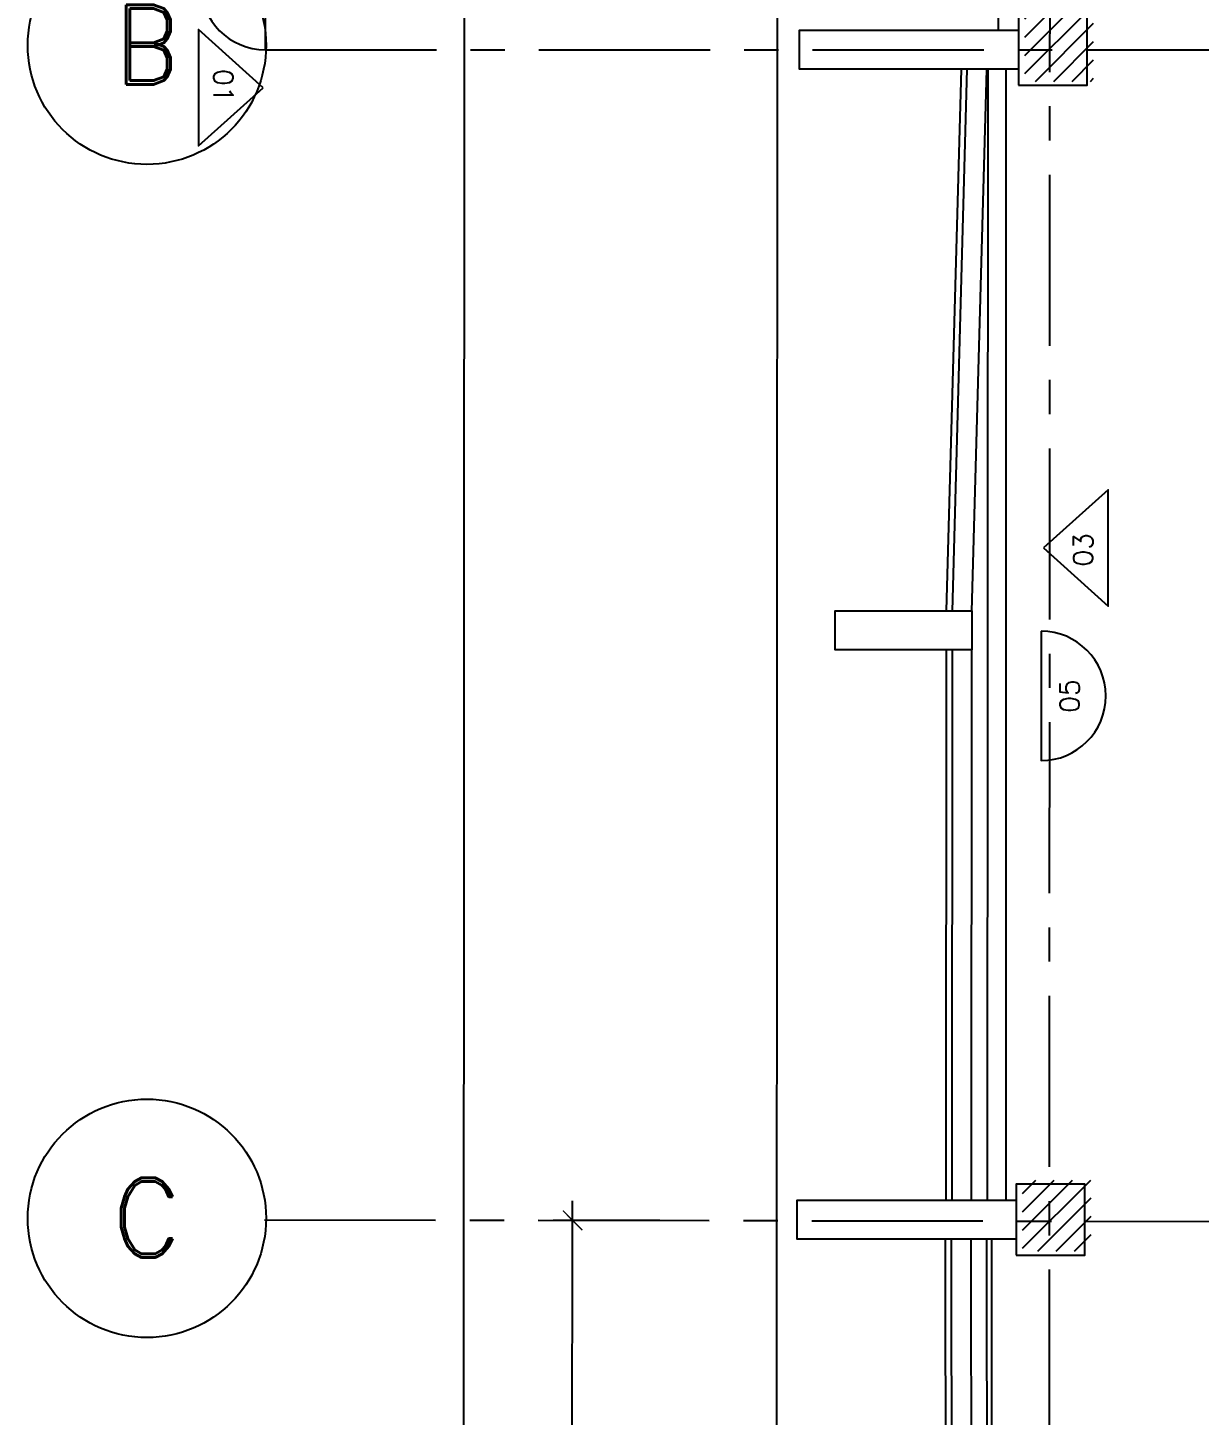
# Model space of a CAD drawing. Extents: x -4 to 325, y -1 to 181.
# Drawn here: x -3.88 to 2.12, y 22.65 to 29.74 of the extents above; entities that cross this region are included whole.
import ezdxf
from ezdxf.enums import TextEntityAlignment as Align

# ---------------------------------------------------------------- set-up
doc = ezdxf.new("R2010")
doc.units = 0
doc.header["$LTSCALE"] = 0.7
doc.header["$MEASUREMENT"] = 0
doc.header["$PDMODE"] = 1
doc.linetypes.add('REC4_A1-00_PLANTA GENERAL$1$X-BB$0$CENTER', pattern=[2, 1.25, -0.25, 0.25, -0.25])
doc.linetypes.add('X-BB$0$HIDDEN2', pattern=[0.1875, 0.125, -0.0625])
doc.layers.get('0').update_dxf_attribs({"linetype": 'CONTINUOUS'})
doc.layers.get('DEFPOINTS').update_dxf_attribs({"linetype": 'CONTINUOUS'})
for name, color, linetype in [('REC4_A1-00_PLANTA GENERAL$1$ACABADO INTERIOR', 4, 'CONTINUOUS'), ('REC4_A1-00_PLANTA GENERAL$1$BB$0$A-COLS', 251, 'CONTINUOUS'), ('REC4_A1-00_PLANTA GENERAL$1$BB$0$A-GLAZ', 251, 'CONTINUOUS'), ('REC4_A1-00_PLANTA GENERAL$1$BB$0$A-GRID', 251, 'REC4_A1-00_PLANTA GENERAL$1$X-BB$0$CENTER'), ('REC4_A1-00_PLANTA GENERAL$1$BB$0$A-GRID-DIMS', 251, 'CONTINUOUS'), ('REC4_A1-00_PLANTA GENERAL$1$BB$0$A-GRID-IDEN', 251, 'CONTINUOUS'), ('REC4_A1-00_PLANTA GENERAL$1$BB$0$A-WALL-FULL', 251, 'CONTINUOUS'), ('REC4_A1-00_PLANTA GENERAL$1$BB$0$A-WALL-PRHT', 251, 'CONTINUOUS'), ('REC4_A1-00_PLANTA GENERAL$1$FN$0$I-FURN-FREE', 1, 'CONTINUOUS'), ('REC4_A1-00_PLANTA GENERAL$1$LAMBRINES', 3, 'CONTINUOUS')]:
    doc.layers.add(name, color=color, linetype=linetype)
doc.styles.add('REC4_A1-00_PLANTA GENERAL$0$X-FN$0$ARIAL', font='arial.ttf')
doc.styles.add('REC4_A1-00_PLANTA GENERAL$1$X-BB$0$ROMAND', font='romand.shx', dxfattribs={"width": 0.75})
doc.styles.add('REC4_A1-00_PLANTA GENERAL$1$X-BB$0$ROMANS', font='romans.shx', dxfattribs={"width": 0.75})
doc.styles.add('ROMANS', font='romans.shx', dxfattribs={"width": 0.75})
doc.dimstyles.new('REC4_A1-00_PLANTA GENERAL$1$X-BB$0$DIM-100', dxfattribs={"dimtxt": 0.18, "dimasz": 0.1, "dimexe": 0.1, "dimexo": 0.1, "dimgap": 0.1, "dimtad": 1, "dimzin": 3, "dimdsep": 46, "dimtxsty": 'REC4_A1-00_PLANTA GENERAL$1$X-BB$0$ROMANS', "dimblk1": 'REC4_A1-00_PLANTA GENERAL$1$X-BB$0$DIMTICK', "dimblk2": 'REC4_A1-00_PLANTA GENERAL$1$X-BB$0$DIMTICK', "dimsah": 1, "dimcen": 0, "dimdle": 0.046875, "dimclrd": 256, "dimclre": 256, "dimclrt": 256, "dimaunit": 1, "dimazin": 0, "dimtfac": 1, "dimtix": 1, "dimtmove": 0, "dimatfit": 3, "dimfxl": 1, "dimtolj": 1, "dimtzin": 0, "dimarcsym": 0})

# ---------------------------------------------------------------- blocks, each defined once
blk = doc.blocks.new('REC4_A1-00_PLANTA GENERAL$1$X-BB$0$BBBUB')
blk.add_circle((0, 0), 24)
at = {"style": 'REC4_A1-00_PLANTA GENERAL$1$X-BB$0$ROMAND'}
blk.add_attdef('COL', text='', height=16.04, dxfattribs=at).set_placement((-0.03, -7.89), align=Align.CENTER)
blk = doc.blocks.new('REC4_A1-00_PLANTA GENERAL$1$X-BB$0$DIMTICK')
blk.add_line((-1, 0), (1, 0))
at = {"const_width": 0.0625, "flags": 128}
blk.add_lwpolyline([(-0.5, -0.5), (0.5, 0.5)], dxfattribs=at)
blk = doc.blocks.new('*D129')
at = {"layer": 'DEFPOINTS', "color": 0, "transparency": 16777216}
for p in [(-1.0886, 23.6418), (-0.5423, 23.6409, 1.7529), (-0.5518, 17.6404, 1.6037)]:
    blk.add_point(p, dxfattribs=at)
at = {"layer": 'REC4_A1-00_PLANTA GENERAL$1$BB$0$A-GRID-DIMS', "lineweight": -2, "transparency": 16777216}
for p, q in [((-0.6423, 23.6411), (-1.1886, 23.6419)), ((-1.0979, 17.7413), (-1.0887, 23.5418)), ((-0.6518, 17.6406), (-1.1981, 17.6415))]:
    blk.add_line(p, q, dxfattribs=at)
at = {"layer": 'REC4_A1-00_PLANTA GENERAL$1$BB$0$A-GRID-DIMS', "lineweight": -2, "transparency": 16777216, "xscale": 0.1, "yscale": 0.1, "zscale": 0.1}
for p, rotation in [((-1.0886, 23.6418), 89.9092494929853), ((-1.0981, 17.6413), 269.9092494929853)]:
    blk.add_blockref('REC4_A1-00_PLANTA GENERAL$1$X-BB$0$DIMTICK', p, dxfattribs=dict(at, rotation=rotation))
at = {"layer": 'REC4_A1-00_PLANTA GENERAL$1$BB$0$A-GRID-DIMS', "transparency": 16777216, "insert": (-1.2833, 20.6418), "char_height": 0.18, "attachment_point": 5, "rotation": 89.90925, "style": 'REC4_A1-00_PLANTA GENERAL$1$X-BB$0$ROMANS'}
blk.add_mtext('\\A1;6.00', dxfattribs=at)
blk = doc.blocks.new('*D132')
at = {"layer": 'DEFPOINTS', "color": 0, "transparency": 16777216}
for p in [(-1.6378, 35.652, 1.736), (-1.6378, 35.652), (-1.6563, 5.6269, 1.4674)]:
    blk.add_point(p, dxfattribs=at)
at = {"layer": 'REC4_A1-00_PLANTA GENERAL$1$BB$0$A-GRID-DIMS', "lineweight": -2, "transparency": 16777216}
blk.add_line((-1.6562, 5.7269), (-1.6378, 35.552), dxfattribs=at)
at = {"layer": 'REC4_A1-00_PLANTA GENERAL$1$BB$0$A-GRID-DIMS', "lineweight": -2, "transparency": 16777216, "xscale": 0.1, "yscale": 0.1, "zscale": 0.1}
for p, rotation in [((-1.6378, 35.652), 89.96461431214291), ((-1.6563, 5.6269), 269.9646143121429)]:
    blk.add_blockref('REC4_A1-00_PLANTA GENERAL$1$X-BB$0$DIMTICK', p, dxfattribs=dict(at, rotation=rotation))
at = {"layer": 'REC4_A1-00_PLANTA GENERAL$1$BB$0$A-GRID-DIMS', "transparency": 16777216, "insert": (-1.837, 20.6396), "char_height": 0.18, "attachment_point": 5, "rotation": 89.96461, "style": 'REC4_A1-00_PLANTA GENERAL$1$X-BB$0$ROMANS'}
blk.add_mtext('\\A1;30.03', dxfattribs=at)
blk = doc.blocks.new('REC4_A1-00_PLANTA GENERAL', base_point=(3911.2412, -3265.1096))
at = {"layer": 'REC4_A1-00_PLANTA GENERAL$1$BB$0$A-GRID'}
h = blk.add_hatch(dxfattribs=at)
h.set_pattern_fill('ANSI31', color=8, scale=0.53)
h.set_pattern_definition([(45, (0.03352, 0.020166), (-0.046845824, 0.046845824), [])])
h.paths.add_polyline_path([(1.5678, 35.8547), (1.2166, 35.8547), (1.2166, 35.4908), (1.5678, 35.4908)])
h.paths.add_polyline_path([(8.0551, 35.8047), (7.7553, 35.8047), (7.7553, 35.5143), (8.0551, 35.5143)])
h.paths.add_polyline_path([(14.5753, 35.809), (14.2754, 35.809), (14.2754, 35.5187), (14.5753, 35.5187)])
h.paths.add_polyline_path([(21.0466, 35.804), (20.7468, 35.804), (20.7468, 35.5137), (21.0466, 35.5137)])
edge = h.paths.add_edge_path()
edge.add_arc((27.4259, 35.604), 0.1568, 0, 360)
h.paths.add_polyline_path([(34.1147, 35.7939), (33.8148, 35.7939), (33.8148, 35.5036), (34.1147, 35.5036)])
h.paths.add_polyline_path([(40.5576, 35.789), (40.2578, 35.789), (40.2578, 35.4986), (40.5576, 35.4986)])
edge = h.paths.add_edge_path()
edge.add_arc((46.9701, 35.6385), 0.2128, 0, 360)
edge = h.paths.add_edge_path()
edge.add_arc((33.9335, 29.5702), 0.1716, 0, 360)
h.paths.add_polyline_path([(1.5768, 29.8317), (1.2256, 29.8317), (1.2256, 29.4678), (1.5768, 29.4678)])
h.paths.add_polyline_path([(8.0508, 29.7868), (7.75, 29.7868), (7.75, 29.4871), (8.0508, 29.4871)])
h.paths.add_polyline_path([(14.3851, 29.7988), (14.2624, 29.7988), (14.2624, 29.4991), (14.3821, 29.4991)])
h.paths.add_polyline_path([(14.5632, 29.7988), (14.3851, 29.7988), (14.3821, 29.4991), (14.5632, 29.4991)])
h.paths.add_polyline_path([(21.1221, 29.5527), (20.7989, 29.5517), (20.7989, 29.3933), (21.1221, 29.3933)])
h.paths.add_polyline_path([(21.1221, 29.8224), (21.0453, 29.8224), (20.7989, 29.8217), (20.7989, 29.5517), (21.1221, 29.5527)])
h.paths.add_polyline_path([(27.542, 29.7729), (27.2913, 29.7729), (27.2913, 29.5231), (27.542, 29.5231)])
h.paths.add_polyline_path([(40.5264, 29.7716), (40.2757, 29.7716), (40.2757, 29.5218), (40.5264, 29.5218)])
h.paths.add_polyline_path([(47.0764, 29.8019), (46.7664, 29.8019), (46.7664, 29.4919), (47.0764, 29.4919)])
h.paths.add_polyline_path([(1.565, 23.8478), (1.2138, 23.8478), (1.2138, 23.4839), (1.565, 23.4839)])
h.paths.add_polyline_path([(7.9956, 23.8084), (7.6948, 23.8084), (7.6948, 23.5086), (7.9956, 23.5086)])
h.paths.add_polyline_path([(14.5958, 23.8058), (14.2249, 23.8067), (14.2249, 23.507), (14.5929, 23.5061)])
h.paths.add_polyline_path([(14.5258, 23.8058), (14.5958, 23.8058), (14.5929, 23.5061), (14.5258, 23.5061)], flags=16)
h.paths.add_polyline_path([(27.5327, 23.7392), (27.282, 23.7392), (27.282, 23.4894), (27.5327, 23.4894)])
edge = h.paths.add_edge_path()
edge.add_arc((33.9155, 23.6003), 0.1566, 0, 360)
h.paths.add_polyline_path([(40.5198, 23.6763), (40.2691, 23.6763), (40.2691, 23.4631), (40.5198, 23.4631)])
h.paths.add_polyline_path([(40.5198, 23.7129), (40.269, 23.7129), (40.269, 23.6763), (40.5198, 23.6763)])
h.paths.add_polyline_path([(47.0605, 23.6763), (46.8098, 23.6763), (46.8098, 23.4498), (47.0605, 23.4498)])
h.paths.add_polyline_path([(47.0605, 23.6997), (46.8098, 23.6997), (46.8098, 23.6763), (47.0605, 23.6763)])
h.paths.add_polyline_path([(1.5458, 17.8473), (1.1946, 17.8473), (1.1946, 17.4834), (1.5458, 17.4834)])
h.paths.add_polyline_path([(8.0633, 17.8071), (7.7625, 17.8071), (7.7625, 17.5074), (8.0633, 17.5074)])
h.paths.add_polyline_path([(14.4343, 17.7919), (14.3217, 17.7919), (14.3217, 17.4921), (14.4285, 17.4921)])
h.paths.add_polyline_path([(14.6226, 17.7919), (14.4343, 17.7919), (14.4285, 17.4921), (14.6226, 17.4921)])
h.paths.add_polyline_path([(27.5235, 17.756), (27.2727, 17.756), (27.2727, 17.5062), (27.5235, 17.5062)])
edge = h.paths.add_edge_path()
edge.add_arc((33.905, 17.5767), 0.1574, 0, 360)
h.paths.add_polyline_path([(40.5132, 17.7384), (40.3113, 17.7384), (40.3113, 17.5259), (40.5132, 17.5259)])
h.paths.add_polyline_path([(40.3113, 17.7384), (40.2625, 17.7384), (40.2625, 17.4886), (40.5132, 17.4886), (40.5132, 17.5259), (40.3113, 17.5259)])
h.paths.add_polyline_path([(47.0683, 17.7542), (46.7674, 17.7542), (46.7674, 17.5259), (47.0683, 17.5259)])
h.paths.add_polyline_path([(47.0683, 17.5259), (46.7674, 17.5259), (46.7674, 17.4544), (47.0683, 17.4544)])
h.paths.add_polyline_path([(1.5739, 11.86), (1.2227, 11.86), (1.2227, 11.4962), (1.5739, 11.4962)])
h.paths.add_polyline_path([(8.0659, 11.8138), (7.765, 11.8138), (7.765, 11.514), (8.0659, 11.514)])
h.paths.add_polyline_path([(14.5258, 11.7988), (14.2249, 11.7988), (14.2249, 11.499), (14.5258, 11.499)])
h.paths.add_polyline_path([(21.0742, 11.6829), (20.7512, 11.6844), (20.7512, 11.4144), (21.0742, 11.4144)])
h.paths.add_polyline_path([(21.0742, 11.7656), (20.7512, 11.7656), (20.7512, 11.6844), (21.0742, 11.6829)])
h.paths.add_polyline_path([(27.5142, 11.7439), (27.2635, 11.7439), (27.2635, 11.4941), (27.5142, 11.4941)])
edge = h.paths.add_edge_path()
edge.add_arc((33.8803, 11.59), 0.1553, 0, 360)
h.paths.add_polyline_path([(40.5065, 11.7154), (40.2558, 11.7154), (40.2558, 11.464), (40.5065, 11.464)])
h.paths.add_polyline_path([(47.0258, 11.6987), (46.775, 11.6987), (46.775, 11.4489), (47.0258, 11.4489)])
h.paths.add_polyline_path([(1.5513, 5.8383), (1.2001, 5.8383), (1.2001, 5.4744), (1.5513, 5.4744)])
h.paths.add_polyline_path([(8.0395, 5.7813), (7.7676, 5.7813), (7.7676, 5.4815), (8.0395, 5.4815)])
h.paths.add_polyline_path([(8.0685, 5.7813), (8.0395, 5.7813), (8.0395, 5.4815), (8.0685, 5.4815)])
h.paths.add_polyline_path([(14.5132, 5.7555), (14.2123, 5.7555), (14.2123, 5.4558), (14.5132, 5.4558)])
h.paths.add_polyline_path([(21.0084, 5.7048), (20.7577, 5.7048), (20.7577, 5.455), (21.0084, 5.455)])
h.paths.add_polyline_path([(27.5299, 5.7035), (27.229, 5.7035), (27.229, 5.4037), (27.5299, 5.4037)])
h.paths.add_polyline_path([(34.0162, 5.6528), (33.7655, 5.6528), (33.7655, 5.403), (34.0162, 5.403)])
h.paths.add_polyline_path([(40.4672, 5.6155), (40.2072, 5.6155), (40.2072, 5.3555), (40.4672, 5.3555)])
edge = h.paths.add_edge_path()
edge.add_arc((46.8827, 5.476), 0.1877, 0, 360)
at = {"layer": 'REC4_A1-00_PLANTA GENERAL$1$ACABADO INTERIOR'}
for points in [[(1.0342, 23.7457), (1.0368, 29.5296)], [(1.0379, 17.7447), (1.0312, 23.5457)]]:
    blk.add_lwpolyline(points, dxfattribs=at)
at = {"layer": 'REC4_A1-00_PLANTA GENERAL$1$BB$0$A-COLS'}
for points in [[(1.1921, 29.4476), (1.5433, 29.4476), (1.5433, 29.8115), (1.1921, 29.8115)], [(1.1921, 29.5296), (0.0721, 29.5296), (0.0721, 29.7296), (1.1921, 29.7296)], [(0.9543, 26.5595), (0.2543, 26.5595), (0.2543, 26.7595), (0.9543, 26.7595)], [(1.1803, 23.4638), (1.5315, 23.4638), (1.5315, 23.8277), (1.1803, 23.8277)], [(1.1803, 23.5457), (0.0603, 23.5457), (0.0603, 23.7457), (1.1803, 23.7457)]]:
    blk.add_lwpolyline(points, close=True, dxfattribs=at)
at = {"layer": 'REC4_A1-00_PLANTA GENERAL$1$BB$0$A-GLAZ'}
for points in [[(0.8244, 26.7593), (0.9006, 29.5304)], [(0.8544, 26.7584), (0.9306, 29.5296)], [(0.8229, 23.7457), (0.8242, 26.563)], [(0.8529, 23.7457), (0.8542, 26.563)], [(0.8232, 20.7557), (0.82, 23.5457)], [(0.8532, 20.7557), (0.85, 23.5457)]]:
    blk.add_lwpolyline(points, dxfattribs=at)
at = {"layer": 'REC4_A1-00_PLANTA GENERAL$1$BB$0$A-GRID'}
blk.add_line((1.3421, -1.2847, 1.7264), (1.3587, 43.0092, 1.736), dxfattribs=at)
for points in [[(-2.6605, 29.6295), (52.8043, 29.6256)], [(-2.6642, 23.6449), (52.8043, 23.5571)]]:
    blk.add_lwpolyline(points, dxfattribs=at)
at = {"layer": 'REC4_A1-00_PLANTA GENERAL$1$BB$0$A-WALL-FULL'}
for points in [[(0.9543, 26.7557), (1.0307, 29.5296)], [(0.953, 23.7457), (0.9542, 26.5629)], [(0.9532, 20.7495), (0.95, 23.5457)]]:
    blk.add_lwpolyline(points, dxfattribs=at)
at = {"layer": 'REC4_A1-00_PLANTA GENERAL$1$BB$0$A-WALL-PRHT'}
blk.add_line((-0.0535, 5.8181), (-0.0369, 35.4707), dxfattribs=at)
at = {"layer": 'REC4_A1-00_PLANTA GENERAL$1$LAMBRINES'}
for points in [[(1.0892, 35.4697), (1.0892, 29.7296)], [(1.1282, 29.5296), (1.1282, 23.7457)], [(1.0567, 17.7446), (1.0567, 23.5457)]]:
    blk.add_lwpolyline(points, dxfattribs=at)
at = {"layer": 'REC4_A1-00_PLANTA GENERAL$1$BB$0$A-GRID-IDEN'}
ref = blk.add_blockref('REC4_A1-00_PLANTA GENERAL$1$X-BB$0$BBBUB', (-3.2664, 29.6526), dxfattribs=dict(at, xscale=0.0253999999999906, yscale=0.0253999999999906, zscale=0.0253999999999906))
ref.add_attrib('COL', 'B', dxfattribs={"layer": '0', "height": 0.4074, "style": 'REC4_A1-00_PLANTA GENERAL$1$X-BB$0$ROMAND'}).set_placement((-3.2672, 29.4522, 1.736), align=Align.CENTER)
ref = blk.add_blockref('REC4_A1-00_PLANTA GENERAL$1$X-BB$0$BBBUB', (-3.2664, 23.6526), dxfattribs=dict(at, xscale=0.0253999999999906, yscale=0.0253999999999906, zscale=0.0253999999999906))
ref.add_attrib('COL', 'C', dxfattribs={"layer": '0', "height": 0.4074, "style": 'REC4_A1-00_PLANTA GENERAL$1$X-BB$0$ROMAND'}).set_placement((-3.2672, 23.4522, 1.736), align=Align.CENTER)
at = {"layer": 'REC4_A1-00_PLANTA GENERAL$1$FN$0$I-FURN-FREE', "style": 'REC4_A1-00_PLANTA GENERAL$0$X-FN$0$ARIAL', "text_generation_flag": 4}
for tag, p, height in [('ITEXT', (44.0612, 35.3807), 0.0358), ('CAPQT', (44.1235, 34.7232), 0.00704), ('CAPMC', (44.1235, 34.7232), 0.00704), ('CAPMG', (44.1235, 34.7232), 0.00704), ('STYLE', (44.1235, 34.7232), 0.0572), ('STYLE', (44.1235, 34.7232), 0.0572), ('CAPPN', (44.1235, 34.7232), 0.0715), ('L3', (44.1235, 34.7232), 0.0715), ('L1', (44.1235, 34.7232), 0.0715), ('L2', (44.1235, 34.7232), 0.0715)]:
    blk.add_attdef(tag, p, '', height=height, dxfattribs=at)
for tag, p, height, rotation in [('ITEXT', (42.9913, 35.0599), 0.0358, 30), ('ITEXT', (45.1482, 35.1235), 0.0358, 330), ('STYLE', (43.374, 34.5216), 0.0572, 30), ('STYLE', (43.374, 34.5216), 0.0572, 30), ('CAPPN', (43.374, 34.5216), 0.0715, 30), ('L1', (43.374, 34.5216), 0.0715, 30), ('L2', (43.374, 34.5216), 0.0715, 30), ('L3', (43.374, 34.5216), 0.0715, 30), ('CAPMG', (43.374, 34.5216), 0.00704, 30), ('CAPMC', (43.374, 34.5216), 0.00704, 30), ('CAPQT', (43.374, 34.5216), 0.00704, 30), ('L1', (44.8734, 34.523), 0.0715, 330), ('L3', (44.8734, 34.523), 0.0715, 330), ('L2', (44.8734, 34.523), 0.0715, 330), ('CAPPN', (44.8734, 34.523), 0.0715, 330), ('STYLE', (44.8734, 34.523), 0.0572, 330), ('STYLE', (44.8734, 34.523), 0.0572, 330), ('CAPMC', (44.8734, 34.523), 0.00704, 330), ('CAPMG', (44.8734, 34.523), 0.00704, 330), ('CAPQT', (44.8734, 34.523), 0.00704, 330), ('ITEXT', (42.2251, 34.2472), 0.0358, 60), ('ITEXT', (45.9609, 34.3573), 0.0358, 300), ('CAPPN', (42.8256, 33.9723), 0.0715, 60), ('STYLE', (42.8256, 33.9723), 0.0572, 60), ('STYLE', (42.8256, 33.9723), 0.0572, 60), ('L1', (42.8256, 33.9723), 0.0715, 60), ('L2', (42.8256, 33.9723), 0.0715, 60), ('CAPMG', (42.8256, 33.9723), 0.00704, 60), ('CAPMC', (42.8256, 33.9723), 0.00704, 60), ('CAPQT', (42.8256, 33.9723), 0.00704, 60), ('L3', (42.8256, 33.9723), 0.0715, 60), ('L1', (45.4227, 33.9746), 0.0715, 300), ('L3', (45.4227, 33.9746), 0.0715, 300), ('L2', (45.4227, 33.9746), 0.0715, 300), ('CAPPN', (45.4227, 33.9746), 0.0715, 300), ('STYLE', (45.4227, 33.9746), 0.0572, 300), ('STYLE', (45.4227, 33.9746), 0.0572, 300), ('CAPMC', (45.4227, 33.9746), 0.00704, 300), ('CAPMG', (45.4227, 33.9746), 0.00704, 300), ('CAPQT', (45.4227, 33.9746), 0.00704, 300), ('CAPPN', (42.6254, 33.2225), 0.0715, 90), ('STYLE', (42.6254, 33.2225), 0.0572, 90), ('STYLE', (42.6254, 33.2225), 0.0572, 90), ('ITEXT', (41.9679, 33.1602), 0.0358, 90), ('L3', (42.6254, 33.2225), 0.0715, 90), ('L1', (42.6254, 33.2225), 0.0715, 90), ('L2', (42.6254, 33.2225), 0.0715, 90), ('CAPQT', (42.6254, 33.2225), 0.00704, 90), ('CAPMG', (42.6254, 33.2225), 0.00704, 90), ('CAPMC', (42.6254, 33.2225), 0.00704, 90), ('CAPPN', (45.6242, 33.2251), 0.0715, 270), ('L3', (45.6242, 33.2251), 0.0715, 270), ('L2', (45.6242, 33.2251), 0.0715, 270), ('L1', (45.6242, 33.2251), 0.0715, 270), ('STYLE', (45.6242, 33.2251), 0.0572, 270), ('STYLE', (45.6242, 33.2251), 0.0572, 270), ('CAPMC', (45.6242, 33.2251), 0.00704, 270), ('CAPMG', (45.6242, 33.2251), 0.00704, 270), ('CAPQT', (45.6242, 33.2251), 0.00704, 270), ('ITEXT', (46.2817, 33.2874), 0.0358, 270), ('CAPPN', (42.8269, 32.4729), 0.0715, 120), ('STYLE', (42.8269, 32.4729), 0.0572, 120), ('STYLE', (42.8269, 32.4729), 0.0572, 120), ('L1', (42.8269, 32.4729), 0.0715, 120), ('L2', (42.8269, 32.4729), 0.0715, 120), ('L3', (42.8269, 32.4729), 0.0715, 120), ('CAPMG', (42.8269, 32.4729), 0.00704, 120), ('CAPMC', (42.8269, 32.4729), 0.00704, 120), ('CAPQT', (42.8269, 32.4729), 0.00704, 120), ('L2', (45.424, 32.4752), 0.0715, 240), ('L3', (45.424, 32.4752), 0.0715, 240), ('L1', (45.424, 32.4752), 0.0715, 240), ('CAPPN', (45.424, 32.4752), 0.0715, 240), ('STYLE', (45.424, 32.4752), 0.0572, 240), ('STYLE', (45.424, 32.4752), 0.0572, 240), ('CAPMG', (45.424, 32.4752), 0.00704, 240), ('CAPQT', (45.424, 32.4752), 0.00704, 240), ('CAPMC', (45.424, 32.4752), 0.00704, 240), ('ITEXT', (42.2887, 32.0903), 0.0358, 120), ('CAPPN', (43.3762, 31.9246), 0.0715, 150), ('ITEXT', (46.0245, 32.2004), 0.0358, 240), ('STYLE', (43.3762, 31.9246), 0.0572, 150), ('STYLE', (43.3762, 31.9246), 0.0572, 150), ('L1', (43.3762, 31.9246), 0.0715, 150), ('L2', (43.3762, 31.9246), 0.0715, 150), ('L3', (43.3762, 31.9246), 0.0715, 150), ('CAPMG', (43.3762, 31.9246), 0.00704, 150), ('CAPMC', (43.3762, 31.9246), 0.00704, 150), ('CAPQT', (43.3762, 31.9246), 0.00704, 150), ('CAPPN', (44.8757, 31.9259), 0.0715, 210), ('STYLE', (44.8757, 31.9259), 0.0572, 210), ('STYLE', (44.8757, 31.9259), 0.0572, 210), ('L2', (44.8757, 31.9259), 0.0715, 210), ('L3', (44.8757, 31.9259), 0.0715, 210), ('L1', (44.8757, 31.9259), 0.0715, 210), ('CAPMG', (44.8757, 31.9259), 0.00704, 210), ('CAPMC', (44.8757, 31.9259), 0.00704, 210), ('CAPQT', (44.8757, 31.9259), 0.00704, 210), ('CAPPN', (44.1261, 31.7244), 0.0715, 180), ('L3', (44.1261, 31.7244), 0.0715, 180), ('L1', (44.1261, 31.7244), 0.0715, 180), ('L2', (44.1261, 31.7244), 0.0715, 180), ('STYLE', (44.1261, 31.7244), 0.0572, 180), ('STYLE', (44.1261, 31.7244), 0.0572, 180), ('CAPMG', (44.1261, 31.7244), 0.00704, 180), ('CAPMC', (44.1261, 31.7244), 0.00704, 180), ('CAPQT', (44.1261, 31.7244), 0.00704, 180), ('ITEXT', (43.1014, 31.3241), 0.0358, 150), ('ITEXT', (45.2583, 31.3876), 0.0358, 210), ('ITEXT', (44.1884, 31.0669), 0.0358, 180)]:
    blk.add_attdef(tag, p, '', height=height, rotation=rotation, dxfattribs=at)
for tag, p, height, width in [('ITEXT', (44.1112, 34.7804), 0.0286, 0.75), ('PSUT1', (44.1235, 34.7232), 0.0572, 0.65), ('PSUT2', (44.1235, 34.7232), 0.0572, 0.65), ('PSUT3', (44.1235, 34.7232), 0.0572, 0.65)]:
    blk.add_attdef(tag, p, '', height=height, dxfattribs=dict(at, width=width))
for tag, p, height, rotation, width in [('ITEXT', (43.3348, 34.565), 0.0286, 30, 0.75), ('PSUT1', (43.374, 34.5216), 0.0572, 30, 0.65), ('PSUT2', (43.374, 34.5216), 0.0572, 30, 0.65), ('PSUT3', (43.374, 34.5216), 0.0572, 30, 0.65), ('ITEXT', (44.8914, 34.5786), 0.0286, 330, 0.75), ('PSUT1', (44.8734, 34.523), 0.0572, 330, 0.65), ('PSUT2', (44.8734, 34.523), 0.0572, 330, 0.65), ('PSUT3', (44.8734, 34.523), 0.0572, 330, 0.65), ('PSUT1', (42.8256, 33.9723), 0.0572, 60, 0.65), ('PSUT2', (42.8256, 33.9723), 0.0572, 60, 0.65), ('PSUT3', (42.8256, 33.9723), 0.0572, 60, 0.65), ('ITEXT', (42.77, 33.9903), 0.0286, 60, 0.75), ('ITEXT', (45.4661, 34.0138), 0.0286, 300, 0.75), ('PSUT1', (45.4227, 33.9746), 0.0572, 300, 0.65), ('PSUT2', (45.4227, 33.9746), 0.0572, 300, 0.65), ('PSUT3', (45.4227, 33.9746), 0.0572, 300, 0.65), ('PSUT3', (42.6254, 33.2225), 0.0572, 90, 0.65), ('PSUT1', (42.6254, 33.2225), 0.0572, 90, 0.65), ('PSUT2', (42.6254, 33.2225), 0.0572, 90, 0.65), ('ITEXT', (42.5682, 33.2102), 0.0286, 90, 0.75), ('PSUT1', (45.6242, 33.2251), 0.0572, 270, 0.65), ('PSUT2', (45.6242, 33.2251), 0.0572, 270, 0.65), ('PSUT3', (45.6242, 33.2251), 0.0572, 270, 0.65), ('ITEXT', (45.6814, 33.2373), 0.0286, 270, 0.75), ('PSUT2', (42.8269, 32.4729), 0.0572, 120, 0.65), ('PSUT1', (42.8269, 32.4729), 0.0572, 120, 0.65), ('PSUT3', (42.8269, 32.4729), 0.0572, 120, 0.65), ('ITEXT', (42.7835, 32.4337), 0.0286, 120, 0.75), ('PSUT2', (45.424, 32.4752), 0.0572, 240, 0.65), ('PSUT3', (45.424, 32.4752), 0.0572, 240, 0.65), ('PSUT1', (45.424, 32.4752), 0.0572, 240, 0.65), ('ITEXT', (45.4797, 32.4572), 0.0286, 240, 0.75), ('PSUT1', (43.3762, 31.9246), 0.0572, 150, 0.65), ('PSUT2', (43.3762, 31.9246), 0.0572, 150, 0.65), ('PSUT3', (43.3762, 31.9246), 0.0572, 150, 0.65), ('ITEXT', (43.3583, 31.8689), 0.0286, 150, 0.75), ('PSUT2', (44.8757, 31.9259), 0.0572, 210, 0.65), ('PSUT3', (44.8757, 31.9259), 0.0572, 210, 0.65), ('PSUT1', (44.8757, 31.9259), 0.0572, 210, 0.65), ('ITEXT', (44.9149, 31.8825), 0.0286, 210, 0.75), ('PSUT3', (44.1261, 31.7244), 0.0572, 180, 0.65), ('PSUT1', (44.1261, 31.7244), 0.0572, 180, 0.65), ('PSUT2', (44.1261, 31.7244), 0.0572, 180, 0.65), ('ITEXT', (44.1384, 31.6672), 0.0286, 180, 0.75)]:
    blk.add_attdef(tag, p, '', height=height, rotation=rotation, dxfattribs=dict(at, width=width))
at = {"layer": 'REC4_A1-00_PLANTA GENERAL$1$BB$0$A-GRID-DIMS'}
for p1, p2, distance, picture, middle in [((-1.6563, 5.6269, 1.4674), (-1.6378, 35.652, 1.736), 0, '*D132', (-1.837, 20.6396)), ((-0.5518, 17.6404, 1.6037), (-0.5423, 23.6409, 1.7529), 0.5463, '*D129', (-1.2833, 20.6418))]:
    dim = blk.add_aligned_dim(p1=p1, p2=p2, distance=distance, dimstyle='REC4_A1-00_PLANTA GENERAL$1$X-BB$0$DIM-100', dxfattribs=at)
    dim.commit()
    dim.dimension.update_dxf_attribs({"geometry": picture, "text_midpoint": middle})

msp = doc.modelspace()

# ---------------------------------------------------------------- block references
at = {"linetype": 'X-BB$0$HIDDEN2'}
msp.add_blockref('REC4_A1-00_PLANTA GENERAL', (3911.2412, -3265.1096), dxfattribs=at)

# ---------------------------------------------------------------- next in the draw order: linework, layer by layer
for points in [[(-2.6605, 29.6295), (-2.6605, 30.2911, 1)], [(1.3086, 26.6553), (1.3086, 25.9937, 1)]]:
    msp.add_lwpolyline(points, format="xyb", close=True)
for points in [[(-2.6718, 29.4354), (-3.0026, 29.7329), (-3.0026, 29.1379), (-2.6718, 29.4354)], [(1.3199, 27.0814), (1.6507, 26.7839), (1.6507, 27.379), (1.3199, 27.0814)]]:
    msp.add_lwpolyline(points)

# ---------------------------------------------------------------- next in the draw order: texts
at = {"color": 7, "ltscale": 0.01, "style": 'ROMANS'}
for s, rotation, p in [('01', 270, (-2.8751, 29.5306)), ('03', 90, (1.5232, 26.9862)), ('05', 90, (1.4537, 26.2381))]:
    msp.add_text(s, height=0.1, rotation=rotation, dxfattribs=at).set_placement(p, align=Align.MIDDLE_LEFT)

doc.saveas('drawing.dxf')
